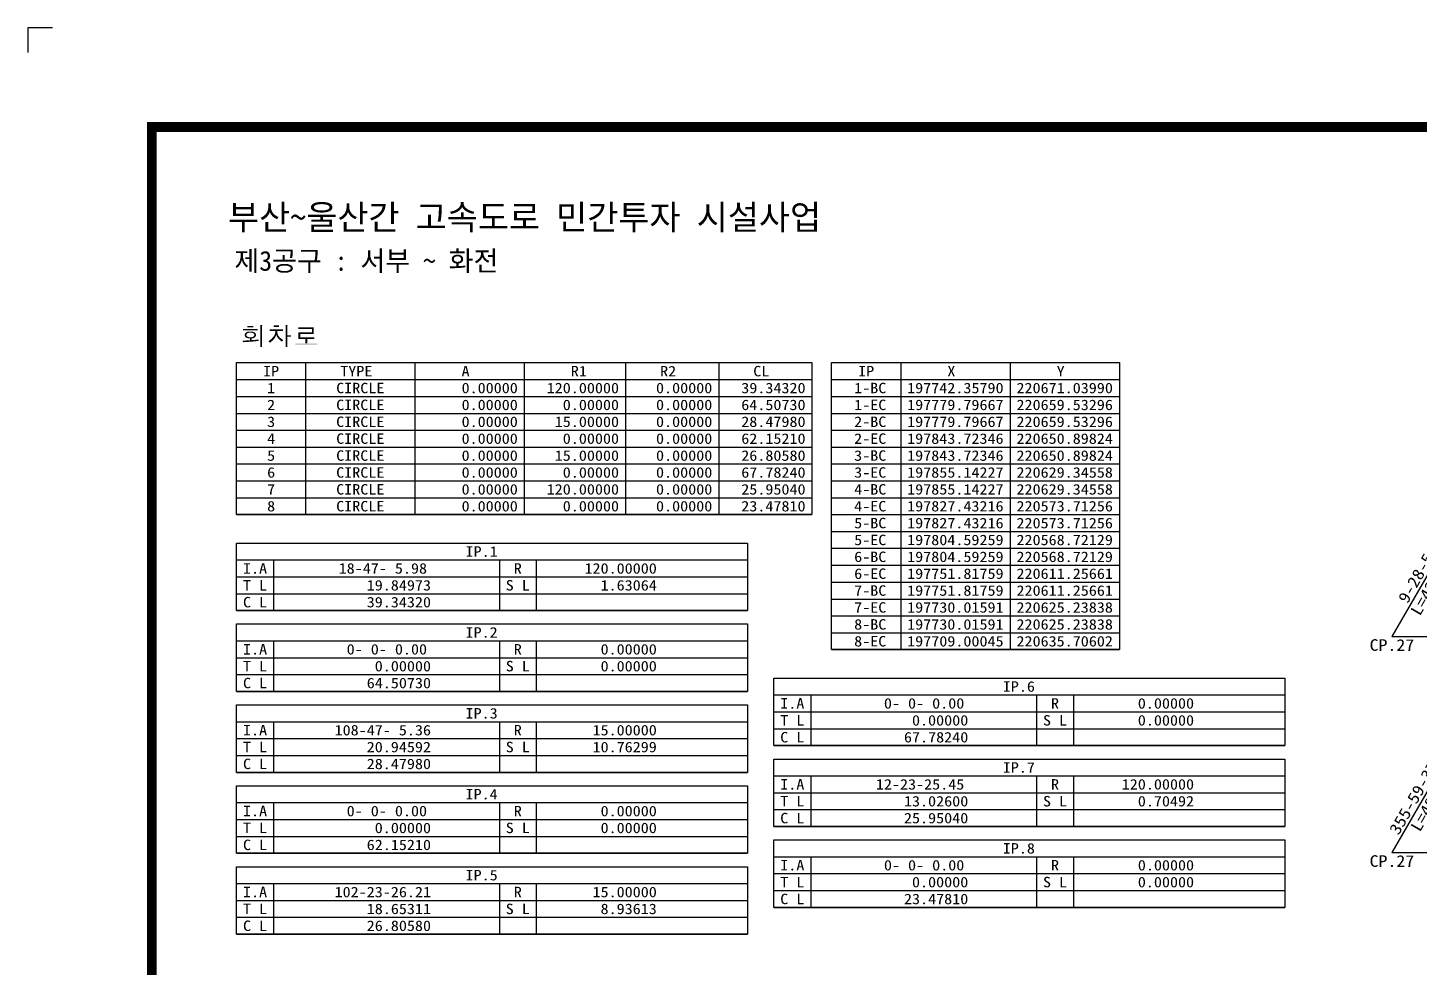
# Model space of a CAD drawing. Header units: feet. Extents: x 229381 to 233586, y 197484 to 200454.
# Drawn here: x 229381 to 230783, y 199507 to 200454 of the extents above; entities that cross this region are included whole.
import ezdxf
from ezdxf.enums import TextEntityAlignment as Align

# ---------------------------------------------------------------- set-up
doc = ezdxf.new("R2010")
doc.units = ezdxf.units.FT
doc.header["$LTSCALE"] = 10
doc.header["$MEASUREMENT"] = 0
for name, color, linetype in [('CA-TABL-LIN1', 4, 'CONTINUOUS'), ('CA-TABL-LIN2', 1, 'CONTINUOUS'), ('CA-TABL-TEX2', 3, 'CONTINUOUS'), ('CX-BORD', 3, 'CONTINUOUS'), ('CX-BORD-LIN1', 4, 'CONTINUOUS'), ('CX-BORD-LIN2', 3, 'CONTINUOUS'), ('CX-BORD-TEX2', 7, 'CONTINUOUS'), ('CX-BORD-TEX3', 6, 'CONTINUOUS'), ('CX-MISC', 2, 'CONTINUOUS'), ('CZ-TEX1', 6, 'CONTINUOUS')]:
    doc.layers.add(name, color=color, linetype=linetype)
doc.styles.add('RP2', font='DotumChe.ttf')
doc.styles.add('TB_TEXT', font='DotumChe.ttf')
doc.styles.add('TB_WBTXT', font='H2GTRE.TTF')
doc.styles.add('TB_WMTXT', font='DotumChe.ttf')

# ---------------------------------------------------------------- blocks, each defined once
blk = doc.blocks.new('CXBLKA1-KHCA')
at = {"layer": 'CX-BORD-LIN1', "const_width": 2}
blk.add_lwpolyline([(796, 0), (0, 0), (0, 554), (796, 554)], close=True, dxfattribs=at)
at = {"layer": 'CX-MISC'}
blk.add_lwpolyline([(-20, 574), (-25, 574), (-25, 569)], dxfattribs=at)
at = {"layer": 'CX-BORD-LIN1', "style": 'TB_TEXT'}
for tag, height, p in [('TR_RNUM4', 3, (285.11, 26.64)), ('TR_RDAT4', 3.5, (317.5, 27)), ('TR_DGN4', 3.5, (459.12, 27)), ('TR_CHK4', 3.5, (499.12, 27)), ('TR_APP4', 3.5, (539.12, 27)), ('TR_RDAT3', 3.5, (317.5, 21)), ('TR_DGN3', 3.5, (459.12, 21)), ('TR_CHK3', 3.5, (499.12, 21)), ('TR_APP3', 3.5, (539.12, 21)), ('TR_RNUM3', 3, (285.11, 20.64)), ('TR_RNUM2', 3, (285.11, 14.64)), ('TR_RDAT2', 3.5, (317.5, 15)), ('TR_DGN2', 3.5, (459.12, 15)), ('TR_CHK2', 3.5, (499.12, 15)), ('TR_APP2', 3.5, (539.12, 15)), ('TR_RNUM1', 3, (285.11, 8.64)), ('TR_RDAT1', 3.5, (317.5, 9)), ('TR_DGN1', 3.5, (459.12, 9)), ('TR_CHK1', 3.5, (499.12, 9)), ('TR_APP1', 3.5, (539.12, 9))]:
    blk.add_attdef(tag, text='', height=height, dxfattribs=at).set_placement(p, align=Align.MIDDLE_CENTER)
for tag, p in [('TR_RCON4', (342.3, 27)), ('TR_RCON3', (342.3, 21)), ('TR_RCON2', (342.3, 15)), ('TR_RCON1', (342.3, 9))]:
    blk.add_attdef(tag, text='', height=3.5, dxfattribs=at).set_placement(p, align=Align.MIDDLE_LEFT)
at = {"layer": 'CX-BORD-LIN2', "style": 'TB_TEXT'}
blk.add_attdef('TD_VERSION', text='', height=3, rotation=90, dxfattribs=at).set_placement((800.5, 48.01), align=Align.MIDDLE_CENTER)
at = {"layer": 'CX-BORD-TEX2', "style": 'TB_WMTXT'}
for tag, height, p in [('TB_CNAME', 5, (15.34, 531.83)), ('TB_CSCOP', 4, (16.63, 523.83))]:
    blk.add_attdef(tag, text='', height=height, dxfattribs=at).set_placement(p, align=Align.BOTTOM_LEFT)
at = {"layer": 'CX-BORD-TEX2', "style": 'TB_WBTXT'}
for tag, height, p in [('TB_MTITIL', 10, (398, 533.33)), ('TB_STITL', 7, (398, 518.33))]:
    blk.add_attdef(tag, text='', height=height, dxfattribs=at).set_placement(p, align=Align.MIDDLE_CENTER)
at = {"layer": 'CX-BORD-TEX3', "style": 'TB_TEXT'}
for tag, height, p in [('TD_DCOMP', 4.5, (217.5, 25)), ('TD_CSECT', 4.5, (611, 25)), ('TD_CDIST', 4.5, (656, 25)), ('TD_DNAME_TOP', 4.5, (755, 25)), ('TD_DNAME_MAIN', 4.5, (755, 19.01)), ('TD_CCOMP', 4.5, (217.5, 15)), ('TD_HSCAL', 4.5, (626.7, 15.24)), ('TD_VSCAL', 4.5, (655.78, 15.24)), ('TD_DNAME_BOT', 3, (755, 13.65)), ('TD_CNAME', 5, (65, 5.75)), ('TD_FIELD', 4.5, (182.5, 5.53)), ('TD_CSTEP', 4.5, (253.24, 5.53)), ('TD_DWGCODE', 4.5, (641, 5.39)), ('TD_DWGNO', 4.5, (755, 5.39))]:
    blk.add_attdef(tag, text='', height=height, dxfattribs=at).set_placement(p, align=Align.MIDDLE_CENTER)

msp = doc.modelspace()

# ---------------------------------------------------------------- linework, layer by layer
at = {"layer": 'CA-TABL-LIN1', "linetype": 'Continuous'}
for p, q in [((229591.4, 200116.6), (230171.3, 200116.6)), ((229591.4, 199963.5), (229591.4, 200116.6)), ((230171.3, 200116.6), (230171.3, 199963.5)), ((230191.2, 200116.6), (230481.2, 200116.6)), ((230191.2, 199827.4), (230191.2, 200116.6)), ((230481.2, 200116.6), (230481.2, 199827.4)), ((230171.3, 199963.5), (229591.4, 199963.5)), ((229591.4, 199963.5), (230171.3, 199963.5)), ((229591.4, 199934.8), (230106.5, 199934.8)), ((229591.4, 199866.8), (229591.4, 199934.8)), ((230106.5, 199934.8), (230106.5, 199866.8)), ((230106.5, 199866.8), (229591.4, 199866.8)), ((229591.4, 199866.8), (230106.5, 199866.8)), ((229591.4, 199853.3), (230106.5, 199853.3)), ((229591.4, 199785.2), (229591.4, 199853.3)), ((230106.5, 199853.3), (230106.5, 199785.2)), ((230132.9, 199798.7), (230648, 199798.7)), ((230132.9, 199730.7), (230132.9, 199798.7)), ((230648, 199798.7), (230648, 199730.7)), ((230106.5, 199785.2), (229591.4, 199785.2)), ((229591.4, 199785.2), (230106.5, 199785.2)), ((229591.4, 199771.8), (230106.5, 199771.8)), ((229591.4, 199703.7), (229591.4, 199771.8)), ((230106.5, 199771.8), (230106.5, 199703.7)), ((230648, 199730.7), (230132.9, 199730.7)), ((230132.9, 199730.7), (230648, 199730.7)), ((230132.9, 199717.2), (230648, 199717.2)), ((230132.9, 199649.2), (230132.9, 199717.2)), ((230648, 199717.2), (230648, 199649.2)), ((230106.5, 199703.7), (229591.4, 199703.7)), ((229591.4, 199703.7), (230106.5, 199703.7)), ((229591.4, 199690.2), (230106.5, 199690.2)), ((229591.4, 199622.2), (229591.4, 199690.2)), ((230106.5, 199690.2), (230106.5, 199622.2)), ((230648, 199649.2), (230132.9, 199649.2)), ((230132.9, 199649.2), (230648, 199649.2)), ((230132.9, 199635.7), (230648, 199635.7)), ((230132.9, 199567.6), (230132.9, 199635.7)), ((230648, 199635.7), (230648, 199567.6)), ((230106.5, 199622.2), (229591.4, 199622.2)), ((229591.4, 199622.2), (230106.5, 199622.2)), ((229591.4, 199608.7), (230106.5, 199608.7)), ((229591.4, 199540.7), (229591.4, 199608.7)), ((230106.5, 199608.7), (230106.5, 199540.7)), ((230648, 199567.6), (230132.9, 199567.6)), ((230132.9, 199567.6), (230648, 199567.6)), ((230106.5, 199540.7), (229591.4, 199540.7)), ((229591.4, 199540.7), (230106.5, 199540.7))]:
    msp.add_line(p, q, dxfattribs=at)
at = {"layer": 'CA-TABL-LIN2', "linetype": 'Continuous'}
for p, q in [((229661, 200116.6), (229661, 199963.5)), ((229771.2, 200116.6), (229771.2, 199963.5)), ((229881.4, 200116.6), (229881.4, 199963.5)), ((229983.4, 200116.6), (229983.4, 199963.5)), ((230077.4, 200116.6), (230077.4, 199963.5)), ((230260.9, 200116.6), (230260.9, 199827.4)), ((230371, 200116.6), (230371, 199827.4)), ((229591.4, 200099.6), (230171.3, 200099.6)), ((230191.2, 200099.6), (230481.2, 200099.6)), ((229591.4, 200082.5), (230171.3, 200082.5)), ((230191.2, 200082.5), (230481.2, 200082.5)), ((229591.4, 200065.5), (230171.3, 200065.5)), ((230191.2, 200065.5), (230481.2, 200065.5)), ((229591.4, 200048.5), (230171.3, 200048.5)), ((230191.2, 200048.5), (230481.2, 200048.5)), ((229591.4, 200031.5), (230171.3, 200031.5)), ((230191.2, 200031.5), (230481.2, 200031.5)), ((229591.4, 200014.5), (230171.3, 200014.5)), ((230191.2, 200014.5), (230481.2, 200014.5)), ((229591.4, 199997.5), (230171.3, 199997.5)), ((230191.2, 199997.5), (230481.2, 199997.5)), ((229591.4, 199980.5), (230171.3, 199980.5)), ((230191.2, 199980.5), (230481.2, 199980.5)), ((230191.2, 199963.5), (230481.2, 199963.5)), ((230827.9, 199965.3), (230755.9, 199840.6)), ((230191.2, 199946.5), (230481.2, 199946.5)), ((230191.2, 199929.5), (230481.2, 199929.5)), ((229591.4, 199917.8), (230106.5, 199917.8)), ((229628.6, 199917.8), (229628.6, 199866.8)), ((229856.3, 199917.8), (229856.3, 199866.8)), ((229893.5, 199917.8), (229893.5, 199866.8)), ((230191.2, 199912.4), (230481.2, 199912.4)), ((229591.4, 199900.8), (230106.5, 199900.8)), ((230191.2, 199895.4), (230481.2, 199895.4)), ((229591.4, 199883.8), (230106.5, 199883.8)), ((230191.2, 199878.4), (230481.2, 199878.4)), ((230191.2, 199861.4), (230481.2, 199861.4)), ((230191.2, 199844.4), (230481.2, 199844.4)), ((230755.9, 199840.6), (230899.9, 199840.6)), ((229591.4, 199836.3), (230106.5, 199836.3)), ((229628.6, 199836.3), (229628.6, 199785.2)), ((229856.3, 199836.3), (229856.3, 199785.2)), ((229893.5, 199836.3), (229893.5, 199785.2)), ((230481.2, 199827.4), (230191.2, 199827.4)), ((230191.2, 199827.4), (230481.2, 199827.4)), ((229591.4, 199819.3), (230106.5, 199819.3)), ((229591.4, 199802.3), (230106.5, 199802.3)), ((230132.9, 199781.7), (230648, 199781.7)), ((230170.1, 199781.7), (230170.1, 199730.7)), ((230397.8, 199781.7), (230397.8, 199730.7)), ((230435, 199781.7), (230435, 199730.7)), ((229591.4, 199754.8), (230106.5, 199754.8)), ((229628.6, 199754.8), (229628.6, 199703.7)), ((229856.3, 199754.8), (229856.3, 199703.7)), ((229893.5, 199754.8), (229893.5, 199703.7)), ((230132.9, 199764.7), (230648, 199764.7)), ((230132.9, 199747.7), (230648, 199747.7)), ((230827.9, 199747.6), (230755.9, 199622.9)), ((229591.4, 199737.7), (230106.5, 199737.7)), ((229591.4, 199720.7), (230106.5, 199720.7)), ((230132.9, 199700.2), (230648, 199700.2)), ((230170.1, 199700.2), (230170.1, 199649.2)), ((230397.8, 199700.2), (230397.8, 199649.2)), ((230435, 199700.2), (230435, 199649.2)), ((230132.9, 199683.2), (230648, 199683.2)), ((229591.4, 199673.2), (230106.5, 199673.2)), ((229628.6, 199673.2), (229628.6, 199622.2)), ((229856.3, 199673.2), (229856.3, 199622.2)), ((229893.5, 199673.2), (229893.5, 199622.2)), ((229591.4, 199656.2), (230106.5, 199656.2)), ((230132.9, 199666.2), (230648, 199666.2)), ((229591.4, 199639.2), (230106.5, 199639.2)), ((230132.9, 199618.7), (230648, 199618.7)), ((230170.1, 199618.7), (230170.1, 199567.6)), ((230397.8, 199618.7), (230397.8, 199567.6)), ((230435, 199618.7), (230435, 199567.6)), ((230755.9, 199622.9), (230899.9, 199622.9)), ((230132.9, 199601.7), (230648, 199601.7)), ((229591.4, 199591.7), (230106.5, 199591.7)), ((229628.6, 199591.7), (229628.6, 199540.7)), ((229856.3, 199591.7), (229856.3, 199540.7)), ((229893.5, 199591.7), (229893.5, 199540.7)), ((230132.9, 199584.7), (230648, 199584.7)), ((229591.4, 199574.7), (230106.5, 199574.7)), ((229591.4, 199557.7), (230106.5, 199557.7))]:
    msp.add_line(p, q, dxfattribs=at)
at = {"layer": 'CZ-TEX1'}
for points in [[(229598, 200150.5), (229598, 200149.1), (229612.6, 200150.5), (229612.6, 200149.1)], [(229599.8, 200145.6), (229599.7, 200145.4), (229601.6, 200145.6), (229601.6, 200145.4)], [(229600, 200146), (229599.8, 200145.6), (229602.1, 200146), (229601.6, 200145.6)], [(229600.1, 200146.2), (229600, 200146), (229602.4, 200146.2), (229602.1, 200146)], [(229600.3, 200146.4), (229600.1, 200146.2), (229602.6, 200146.4), (229602.4, 200146.2)], [(229600.4, 200146.6), (229600.3, 200146.4), (229603.3, 200146.6), (229602.6, 200146.4)], [(229600.6, 200146.7), (229600.4, 200146.6), (229604, 200146.7), (229603.3, 200146.6)], [(229600.9, 200147.1), (229600.6, 200146.7), (229609.5, 200147.1), (229610, 200146.7)], [(229601.9, 200147.5), (229600.9, 200147.1), (229608.8, 200147.5), (229609.5, 200147.1)], [(229602.5, 200147.7), (229601.9, 200147.5), (229607.8, 200147.7), (229608.8, 200147.5)], [(229602.4, 200153.5), (229602.4, 200152.1), (229608.3, 200153.5), (229608.3, 200152.1)], [(229603.8, 200148), (229602.5, 200147.7), (229606.8, 200148), (229607.8, 200147.7)], [(229606.6, 200146.7), (229607.3, 200146.6), (229610, 200146.7), (229610.3, 200146.6)], [(229607.3, 200146.6), (229608, 200146.4), (229610.3, 200146.6), (229610.4, 200146.4)], [(229608, 200146.4), (229608.3, 200146.2), (229610.4, 200146.4), (229610.5, 200146.2)], [(229608.3, 200146.2), (229608.7, 200146), (229610.5, 200146.2), (229610.6, 200146)], [(229608.7, 200146), (229608.9, 200145.6), (229610.6, 200146), (229610.8, 200145.6)], [(229608.9, 200145.6), (229609.1, 200145.4), (229610.8, 200145.6), (229610.9, 200145.4)], [(229615.3, 200154.6), (229615.3, 200153.8), (229617.4, 200154.6), (229617.2, 200153.8)], [(229615.3, 200153.8), (229615.3, 200147.5), (229617.2, 200153.8), (229617.2, 200147.5)], [(229615.3, 200147.5), (229615.3, 200146.6), (229617.2, 200147.5), (229617.2, 200146.6)], [(229615.3, 200146.6), (229615.3, 200140), (229617.2, 200146.6), (229617.2, 200140)], [(229624.8, 200150.2), (229624.8, 200148.6), (229638.3, 200150.2), (229638.3, 200148.6)], [(229628.8, 200154.1), (229628.8, 200152.6), (229634.3, 200154.1), (229634.3, 200152.6)], [(229630.1, 200146), (229629.7, 200144.7), (229632.7, 200146), (229633.2, 200144.7)], [(229630.3, 200146.8), (229630.1, 200146), (229632.6, 200146.8), (229632.7, 200146)], [(229630.5, 200147.9), (229630.3, 200146.8), (229632.4, 200147.9), (229632.6, 200146.8)], [(229630.7, 200148.6), (229630.5, 200147.9), (229632.7, 200148.6), (229632.4, 200147.9)], [(229640.8, 200154.7), (229640.8, 200153.9), (229642.8, 200154.7), (229642.7, 200153.9)], [(229640.8, 200153.9), (229640.8, 200147.5), (229642.7, 200153.9), (229642.7, 200147.5)], [(229640.8, 200147.5), (229640.8, 200144.3), (229642.7, 200147.5), (229642.7, 200144.3)], [(229653.6, 200152.1), (229653.6, 200150.6), (229669.2, 200152.1), (229669.2, 200150.6)], [(229653.8, 200147.1), (229653.8, 200145.6), (229669.2, 200147.1), (229669.2, 200145.6)], [(229653.8, 200145.6), (229653.8, 200143.4), (229655.7, 200145.6), (229655.7, 200143.4)], [(229667.3, 200150.6), (229667.3, 200149.6), (229669.2, 200150.6), (229669.2, 200149.6)], [(229667.3, 200149.6), (229667.3, 200147.1), (229669.2, 200149.6), (229669.2, 200147.1)], [(229604.8, 200139.2), (229597.5, 200138.7), (229613.8, 200139.2), (229613.8, 200138.7)], [(229597.5, 200138.7), (229597.6, 200138.5), (229613.8, 200138.7), (229613.8, 200138.5)], [(229597.6, 200138.5), (229597.7, 200137.8), (229613.8, 200138.5), (229607, 200137.8)], [(229597.7, 200137.8), (229597.8, 200137.3), (229607, 200137.8), (229598.9, 200137.3)], [(229597.8, 200137.3), (229598.1, 200137.1), (229598.9, 200137.3), (229598.1, 200137.1)], [(229599.7, 200145.1), (229599.6, 200144.2), (229601.5, 200145.1), (229601.3, 200144.2)], [(229599.6, 200144.2), (229599.6, 200144), (229601.3, 200144.2), (229601.4, 200144)], [(229599.6, 200144), (229599.7, 200143.7), (229601.4, 200144), (229601.5, 200143.7)], [(229599.7, 200145.4), (229599.7, 200145.2), (229601.6, 200145.4), (229601.5, 200145.2)], [(229599.7, 200145.2), (229599.7, 200145.1), (229601.5, 200145.2), (229601.5, 200145.1)], [(229599.7, 200143.7), (229599.8, 200143.6), (229601.5, 200143.7), (229601.5, 200143.6)], [(229599.8, 200143.6), (229599.9, 200143.4), (229601.5, 200143.6), (229601.7, 200143.4)], [(229599.9, 200143.4), (229600.1, 200142.9), (229601.7, 200143.4), (229602.1, 200142.9)], [(229600.1, 200142.9), (229600.3, 200142.6), (229602.1, 200142.9), (229603, 200142.6)], [(229600.3, 200142.6), (229600.5, 200142.3), (229603, 200142.6), (229603.6, 200142.3)], [(229600.5, 200142.3), (229600.6, 200142.2), (229603.6, 200142.3), (229606.4, 200142.2)], [(229600.6, 200142.2), (229601.1, 200141.8), (229609.9, 200142.2), (229609.4, 200141.8)], [(229601.1, 200141.8), (229601.3, 200141.7), (229609.4, 200141.8), (229609.3, 200141.7)], [(229601.3, 200141.7), (229602.7, 200141.2), (229609.3, 200141.7), (229608, 200141.2)], [(229602.7, 200141.2), (229602.9, 200141.1), (229608, 200141.2), (229607.5, 200141.1)], [(229602.9, 200141.1), (229604.2, 200141), (229607.5, 200141.1), (229606.6, 200141)], [(229604.2, 200141), (229604.8, 200140.9), (229606.6, 200141), (229606.6, 200140.9)], [(229604.8, 200140.9), (229604.8, 200139.9), (229606.6, 200140.9), (229606.6, 200139.9)], [(229604.8, 200139.9), (229604.8, 200139.3), (229606.6, 200139.9), (229606.6, 200139.3)], [(229604.8, 200139.3), (229604.8, 200139.2), (229613.8, 200139.3), (229613.8, 200139.2)], [(229606.8, 200142.3), (229606.4, 200142.2), (229610, 200142.3), (229609.9, 200142.2)], [(229613.8, 200139.9), (229606.6, 200139.3), (229613.8, 200139.9), (229613.8, 200139.3)], [(229607.8, 200142.6), (229606.8, 200142.3), (229610.2, 200142.6), (229610, 200142.3)], [(229608.3, 200142.9), (229607.8, 200142.6), (229610.6, 200142.9), (229610.2, 200142.6)], [(229609, 200143.4), (229608.3, 200142.9), (229610.8, 200143.4), (229610.6, 200142.9)], [(229609.1, 200143.6), (229609, 200143.4), (229610.9, 200143.6), (229610.8, 200143.4)], [(229609.1, 200145.4), (229609.2, 200145.2), (229610.9, 200145.4), (229611, 200145.2)], [(229609.2, 200143.7), (229609.1, 200143.6), (229611, 200143.7), (229610.9, 200143.6)], [(229609.2, 200145.2), (229609.3, 200145.1), (229611, 200145.2), (229611, 200145.1)], [(229609.3, 200144), (229609.2, 200143.7), (229611, 200144), (229611, 200143.7)], [(229609.3, 200145.1), (229609.3, 200144.2), (229611, 200145.1), (229611, 200144.2)], [(229609.3, 200144.2), (229609.3, 200144), (229611, 200144.2), (229611, 200144)], [(229615.3, 200140), (229615.3, 200139.5), (229617.2, 200140), (229617.2, 200139.5)], [(229615.3, 200139.5), (229615.3, 200132.4), (229617.2, 200139.5), (229617.2, 200132.4)], [(229624.2, 200138.7), (229623.6, 200138.2), (229627.4, 200138.7), (229626.9, 200138.2)], [(229623.6, 200138.2), (229623.9, 200137.9), (229626.9, 200138.2), (229626.5, 200137.9)], [(229623.9, 200137.9), (229624.1, 200137.7), (229626.5, 200137.9), (229626.3, 200137.7)], [(229624.1, 200137.7), (229624.8, 200136.9), (229626.3, 200137.7), (229625.3, 200136.9)], [(229624.8, 200139.1), (229624.2, 200138.7), (229627.8, 200139.1), (229627.4, 200138.7)], [(229625.1, 200139.4), (229624.8, 200139.1), (229628.1, 200139.4), (229627.8, 200139.1)], [(229624.8, 200136.9), (229625.2, 200136.8), (229625.3, 200136.9), (229625.2, 200136.8)], [(229626.5, 200140.5), (229625.1, 200139.4), (229629.2, 200140.5), (229628.1, 200139.4)], [(229626.9, 200140.8), (229626.5, 200140.5), (229629.4, 200140.8), (229629.2, 200140.5)], [(229627.1, 200141.1), (229626.9, 200140.8), (229629.6, 200141.1), (229629.4, 200140.8)], [(229627.6, 200141.6), (229627.1, 200141.1), (229630, 200141.6), (229629.6, 200141.1)], [(229628.3, 200142.4), (229627.6, 200141.6), (229630.5, 200142.4), (229630, 200141.6)], [(229628.7, 200142.9), (229628.3, 200142.4), (229630.7, 200142.9), (229630.5, 200142.4)], [(229628.8, 200143), (229628.7, 200142.9), (229630.8, 200143), (229630.7, 200142.9)], [(229629.1, 200143.6), (229628.8, 200143), (229631, 200143.6), (229630.8, 200143)], [(229629.5, 200144.3), (229629.1, 200143.6), (229631.3, 200144.3), (229631, 200143.6)], [(229629.7, 200144.7), (229629.5, 200144.4), (229633.2, 200144.7), (229633.3, 200144.4)], [(229629.5, 200144.4), (229629.5, 200144.3), (229631.3, 200144.4), (229631.6, 200144.3)], [(229631.3, 200144.4), (229631.3, 200144.3), (229633.3, 200144.4), (229633.3, 200144.3)], [(229631.6, 200144.3), (229631.8, 200143.6), (229633.3, 200144.3), (229633.6, 200143.6)], [(229631.8, 200143.6), (229632.1, 200143), (229633.6, 200143.6), (229634.2, 200143)], [(229632.1, 200143), (229632.1, 200142.9), (229634.2, 200143), (229634.2, 200142.9)], [(229632.1, 200142.9), (229632.4, 200142.4), (229634.2, 200142.9), (229634.6, 200142.4)], [(229632.4, 200142.4), (229633, 200141.6), (229634.6, 200142.4), (229635.3, 200141.6)], [(229633, 200141.6), (229633.3, 200141.1), (229635.3, 200141.6), (229636.1, 200141.1)], [(229633.3, 200141.1), (229633.6, 200140.8), (229636.1, 200141.1), (229636.4, 200140.8)], [(229633.6, 200140.8), (229634, 200140.5), (229636.4, 200140.8), (229636.9, 200140.5)], [(229634, 200140.5), (229635.1, 200139.4), (229636.9, 200140.5), (229638.4, 200139.4)], [(229635.1, 200139.4), (229635.3, 200139.1), (229638.4, 200139.4), (229638.3, 200139.1)], [(229635.3, 200139.1), (229635.9, 200138.7), (229638.3, 200139.1), (229638, 200138.7)], [(229635.9, 200138.7), (229636.6, 200138.2), (229638, 200138.7), (229637.4, 200138.2)], [(229636.6, 200138.2), (229637, 200137.9), (229637.4, 200138.2), (229637, 200137.9)], [(229640.8, 200144.3), (229640.8, 200142.7), (229646.3, 200144.3), (229646.3, 200142.7)], [(229640.8, 200142.7), (229640.8, 200140), (229642.7, 200142.7), (229642.7, 200140)], [(229640.8, 200140), (229640.8, 200132.4), (229642.7, 200140), (229642.7, 200132.4)], [(229650.7, 200136.1), (229650.7, 200134.5), (229672.8, 200136.1), (229672.8, 200134.5)], [(229653.8, 200143.4), (229653.8, 200142), (229655.7, 200143.4), (229655.7, 200142)], [(229653.8, 200142), (229653.8, 200140.5), (229669.8, 200142), (229669.8, 200140.5)], [(229660.8, 200140.5), (229660.8, 200136.1), (229662.6, 200140.5), (229662.6, 200136.1)]]:
    msp.add_solid(points, dxfattribs=at)

# ---------------------------------------------------------------- block references
at = {"layer": 'CX-BORD'}
ref = msp.add_blockref('CXBLKA1-KHCA', (229506, 197584), dxfattribs=dict(at, xscale=5, yscale=4.999999999996866))
ref.add_attrib('TB_CNAME', '부산~울산간 고속도로 민간투자 시설사업', dxfattribs={"layer": 'CX-BORD-TEX2', "height": 25, "style": 'TB_WMTXT', "oblique": 360}).set_placement((229582.7, 200243.2), align=Align.BOTTOM_LEFT)
ref.add_attrib('TB_CSCOP', '제3공구 : 서부 ~ 화전', dxfattribs={"layer": 'CX-BORD-TEX2', "height": 20, "style": 'TB_WMTXT', "oblique": 360}).set_placement((229589.2, 200203.2), align=Align.BOTTOM_LEFT)

# ---------------------------------------------------------------- texts
at = {"layer": 'CA-TABL-TEX2', "style": 'RP2', "width": 1.128305}
for s, height, p, p2 in [('IP', 10.53, (229618.1, 200102.8), (229634.3, 200102.8)), ('TYPE', 10.53, (229695.9, 200102.8), (229728.3, 200102.8)), ('R1', 10.53, (229928.3, 200102.8), (229944.5, 200102.8)), ('R2', 10.53, (230018.3, 200102.8), (230034.5, 200102.8)), ('CL', 10.53, (230112.2, 200102.8), (230128.4, 200102.8)), ('IP', 10.53, (230217.9, 200102.8), (230234.1, 200102.8)), ('X', 10.5, (230307.8, 200102.8), (230315.9, 200102.8)), ('Y', 10.5, (230418, 200102.8), (230426.1, 200102.8)), ('1', 10.5, (229622.2, 200085.8), (229630.3, 200085.8)), ('   CIRCLE', 10.53, (229667.5, 200085.8), (229740.4, 200085.8)), ('     0.00000', 10.53, (229777.7, 200085.8), (229874.9, 200085.8)), ('  120.00000', 10.53, (229887.8, 200085.8), (229976.9, 200085.8)), ('   0.00000', 10.53, (229989.9, 200085.8), (230070.9, 200085.8)), ('  39.34320', 10.53, (230083.9, 200085.8), (230164.9, 200085.8)), ('  1-BC', 10.53, (230197.7, 200085.8), (230246.3, 200085.8)), ('197742.35790', 10.53, (230267.3, 200085.8), (230364.5, 200085.8)), ('220671.03990', 10.53, (230377.5, 200085.8), (230474.7, 200085.8)), ('2', 10.5, (229622.2, 200068.8), (229630.3, 200068.8)), ('   CIRCLE', 10.53, (229667.5, 200068.8), (229740.4, 200068.8)), ('     0.00000', 10.53, (229777.7, 200068.8), (229874.9, 200068.8)), ('    0.00000', 10.53, (229887.8, 200068.8), (229976.9, 200068.8)), ('   0.00000', 10.53, (229989.9, 200068.8), (230070.9, 200068.8)), ('  64.50730', 10.53, (230083.9, 200068.8), (230164.9, 200068.8)), ('  1-EC', 10.53, (230197.7, 200068.8), (230246.3, 200068.8)), ('197779.79667', 10.53, (230267.3, 200068.8), (230364.5, 200068.8)), ('220659.53296', 10.53, (230377.5, 200068.8), (230474.7, 200068.8)), ('   CIRCLE', 10.53, (229667.5, 200051.8), (229740.4, 200051.8)), ('     0.00000', 10.53, (229777.7, 200051.8), (229874.9, 200051.8)), ('   15.00000', 10.53, (229887.8, 200051.8), (229976.9, 200051.8)), ('   0.00000', 10.53, (229989.9, 200051.8), (230070.9, 200051.8)), ('  28.47980', 10.53, (230083.9, 200051.8), (230164.9, 200051.8)), ('  2-BC', 10.53, (230197.7, 200051.8), (230246.3, 200051.8)), ('197779.79667', 10.53, (230267.3, 200051.8), (230364.5, 200051.8)), ('220659.53296', 10.53, (230377.5, 200051.8), (230474.7, 200051.8)), ('   CIRCLE', 10.53, (229667.5, 200034.8), (229740.4, 200034.8)), ('     0.00000', 10.53, (229777.7, 200034.8), (229874.9, 200034.8)), ('    0.00000', 10.53, (229887.8, 200034.8), (229976.9, 200034.8)), ('   0.00000', 10.53, (229989.9, 200034.8), (230070.9, 200034.8)), ('  62.15210', 10.53, (230083.9, 200034.8), (230164.9, 200034.8)), ('  2-EC', 10.53, (230197.7, 200034.8), (230246.3, 200034.8)), ('197843.72346', 10.53, (230267.3, 200034.8), (230364.5, 200034.8)), ('220650.89824', 10.53, (230377.5, 200034.8), (230474.7, 200034.8)), ('5', 10.5, (229622.2, 200017.7), (229630.3, 200017.7)), ('   CIRCLE', 10.53, (229667.5, 200017.7), (229740.4, 200017.7)), ('     0.00000', 10.53, (229777.7, 200017.7), (229874.9, 200017.7)), ('   15.00000', 10.53, (229887.8, 200017.7), (229976.9, 200017.7)), ('   0.00000', 10.53, (229989.9, 200017.7), (230070.9, 200017.7)), ('  26.80580', 10.53, (230083.9, 200017.7), (230164.9, 200017.7)), ('  3-BC', 10.53, (230197.7, 200017.7), (230246.3, 200017.7)), ('197843.72346', 10.53, (230267.3, 200017.7), (230364.5, 200017.7)), ('220650.89824', 10.53, (230377.5, 200017.7), (230474.7, 200017.7)), ('6', 10.5, (229622.2, 200000.7), (229630.3, 200000.7)), ('   CIRCLE', 10.53, (229667.5, 200000.7), (229740.4, 200000.7)), ('     0.00000', 10.53, (229777.7, 200000.7), (229874.9, 200000.7)), ('    0.00000', 10.53, (229887.8, 200000.7), (229976.9, 200000.7)), ('   0.00000', 10.53, (229989.9, 200000.7), (230070.9, 200000.7)), ('  67.78240', 10.53, (230083.9, 200000.7), (230164.9, 200000.7)), ('  3-EC', 10.53, (230197.7, 200000.7), (230246.3, 200000.7)), ('197855.14227', 10.53, (230267.3, 200000.7), (230364.5, 200000.7)), ('220629.34558', 10.53, (230377.5, 200000.7), (230474.7, 200000.7)), ('   CIRCLE', 10.53, (229667.5, 199983.7), (229740.4, 199983.7)), ('     0.00000', 10.53, (229777.7, 199983.7), (229874.9, 199983.7)), ('  120.00000', 10.53, (229887.8, 199983.7), (229976.9, 199983.7)), ('   0.00000', 10.53, (229989.9, 199983.7), (230070.9, 199983.7)), ('  25.95040', 10.53, (230083.9, 199983.7), (230164.9, 199983.7)), ('  4-BC', 10.53, (230197.7, 199983.7), (230246.3, 199983.7)), ('197855.14227', 10.53, (230267.3, 199983.7), (230364.5, 199983.7)), ('220629.34558', 10.53, (230377.5, 199983.7), (230474.7, 199983.7)), ('   CIRCLE', 10.53, (229667.5, 199966.7), (229740.4, 199966.7)), ('  4-EC', 10.53, (230197.7, 199966.7), (230246.3, 199966.7)), ('8', 10.5, (229622.2, 199966.7), (229630.3, 199966.7)), ('     0.00000', 10.53, (229777.7, 199966.7), (229874.9, 199966.7)), ('    0.00000', 10.53, (229887.8, 199966.7), (229976.9, 199966.7)), ('   0.00000', 10.53, (229989.9, 199966.7), (230070.9, 199966.7)), ('  23.47810', 10.53, (230083.9, 199966.7), (230164.9, 199966.7)), ('197827.43216', 10.53, (230267.3, 199966.7), (230364.5, 199966.7)), ('220573.71256', 10.53, (230377.5, 199966.7), (230474.7, 199966.7)), ('  5-BC', 10.53, (230197.7, 199949.7), (230246.3, 199949.7)), ('197827.43216', 10.53, (230267.3, 199949.7), (230364.5, 199949.7)), ('220573.71256', 10.53, (230377.5, 199949.7), (230474.7, 199949.7)), ('  5-EC', 10.53, (230197.7, 199932.7), (230246.3, 199932.7)), ('197804.59259', 10.53, (230267.3, 199932.7), (230364.5, 199932.7)), ('220568.72129', 10.53, (230377.5, 199932.7), (230474.7, 199932.7)), ('IP.1', 10.53, (229822.2, 199921), (229854.6, 199921)), ('  6-BC', 10.53, (230197.7, 199915.7), (230246.3, 199915.7)), ('197804.59259', 10.53, (230267.3, 199915.7), (230364.5, 199915.7)), ('220568.72129', 10.53, (230377.5, 199915.7), (230474.7, 199915.7)), ('I.A', 10.53, (229597.9, 199904), (229622.2, 199904)), ('18-47- 5.98', 10.53, (229694.3, 199904), (229783.4, 199904)), ('18-47- 5.98', 10.53, (229694.3, 199904), (229783.4, 199904)), ('R', 10.5, (229870.8, 199904), (229878.9, 199904)), ('   120.00000', 10.53, (229917.8, 199904), (230015, 199904)), ('  6-EC', 10.53, (230197.7, 199898.7), (230246.3, 199898.7)), ('197751.81759', 10.53, (230267.3, 199898.7), (230364.5, 199898.7)), ('220611.25661', 10.53, (230377.5, 199898.7), (230474.7, 199898.7)), ('    19.84973', 10.53, (229690.2, 199887), (229787.4, 199887)), ('S L', 10.53, (229862.7, 199887), (229887, 199887)), ('     1.63064', 10.53, (229917.8, 199887), (230015, 199887)), ('C L', 10.53, (229597.9, 199870), (229622.2, 199870)), ('    39.34320', 10.53, (229690.2, 199870), (229787.4, 199870)), ('  7-BC', 10.53, (230197.7, 199881.7), (230246.3, 199881.7)), ('197751.81759', 10.53, (230267.3, 199881.7), (230364.5, 199881.7)), ('220611.25661', 10.53, (230377.5, 199881.7), (230474.7, 199881.7)), ('  7-EC', 10.53, (230197.7, 199864.7), (230246.3, 199864.7)), ('197730.01591', 10.53, (230267.3, 199864.7), (230364.5, 199864.7)), ('220625.23838', 10.53, (230377.5, 199864.7), (230474.7, 199864.7)), ('  8-BC', 10.53, (230197.7, 199847.6), (230246.3, 199847.6)), ('197730.01591', 10.53, (230267.3, 199847.6), (230364.5, 199847.6)), ('220625.23838', 10.53, (230377.5, 199847.6), (230474.7, 199847.6)), ('IP.2', 10.53, (229822.2, 199839.5), (229854.6, 199839.5)), ('  8-EC', 10.53, (230197.7, 199830.6), (230246.3, 199830.6)), ('197709.00045', 10.53, (230267.3, 199830.6), (230364.5, 199830.6)), ('220635.70602', 10.53, (230377.5, 199830.6), (230474.7, 199830.6)), ('CP.27', 11.7, (230733.4, 199826.2), (230778.4, 199826.2)), ('I.A', 10.53, (229597.9, 199822.5), (229622.2, 199822.5)), (' 0- 0- 0.00', 10.53, (229694.3, 199822.5), (229783.4, 199822.5)), (' 0- 0- 0.00', 10.53, (229694.3, 199822.5), (229783.4, 199822.5)), ('     0.00000', 10.53, (229917.8, 199822.5), (230015, 199822.5)), ('T L', 10.53, (229597.9, 199805.5), (229622.2, 199805.5)), ('     0.00000', 10.53, (229690.2, 199805.5), (229787.4, 199805.5)), ('S L', 10.53, (229862.7, 199805.5), (229887, 199805.5)), ('     0.00000', 10.53, (229917.8, 199805.5), (230015, 199805.5)), ('C L', 10.53, (229597.9, 199788.5), (229622.2, 199788.5)), ('    64.50730', 10.53, (229690.2, 199788.5), (229787.4, 199788.5)), ('IP.6', 10.53, (230363.7, 199785), (230396.1, 199785)), ('IP.3', 10.53, (229822.2, 199758), (229854.6, 199758)), ('I.A', 10.53, (230139.4, 199768), (230163.7, 199768)), (' 0- 0- 0.00', 10.53, (230235.8, 199768), (230324.9, 199768)), (' 0- 0- 0.00', 10.53, (230235.8, 199768), (230324.9, 199768)), ('R', 10.5, (230412.3, 199768), (230420.4, 199768)), ('     0.00000', 10.53, (230459.3, 199768), (230556.5, 199768)), ('T L', 10.53, (230139.4, 199750.9), (230163.7, 199750.9)), ('     0.00000', 10.53, (230231.7, 199750.9), (230328.9, 199750.9)), ('S L', 10.53, (230404.2, 199750.9), (230428.5, 199750.9)), ('     0.00000', 10.53, (230459.3, 199750.9), (230556.5, 199750.9)), ('I.A', 10.53, (229597.9, 199741), (229622.2, 199741)), ('108-47- 5.36', 10.53, (229690.2, 199741), (229787.4, 199741)), ('108-47- 5.36', 10.53, (229690.2, 199741), (229787.4, 199741)), ('R', 10.5, (229870.8, 199741), (229878.9, 199741)), ('    15.00000', 10.53, (229917.8, 199741), (230015, 199741)), ('C L', 10.53, (230139.4, 199733.9), (230163.7, 199733.9)), ('    67.78240', 10.53, (230231.7, 199733.9), (230328.9, 199733.9)), ('T L', 10.53, (229597.9, 199724), (229622.2, 199724)), ('    20.94592', 10.53, (229690.2, 199724), (229787.4, 199724)), ('S L', 10.53, (229862.7, 199724), (229887, 199724)), ('    10.76299', 10.53, (229917.8, 199724), (230015, 199724)), ('C L', 10.53, (229597.9, 199707), (229622.2, 199707)), ('    28.47980', 10.53, (229690.2, 199707), (229787.4, 199707)), ('IP.7', 10.53, (230363.7, 199703.4), (230396.1, 199703.4)), ('I.A', 10.53, (230139.4, 199686.4), (230163.7, 199686.4)), ('12-23-25.45', 10.53, (230235.8, 199686.4), (230324.9, 199686.4)), ('12-23-25.45', 10.53, (230235.8, 199686.4), (230324.9, 199686.4)), ('R', 10.5, (230412.3, 199686.4), (230420.4, 199686.4)), ('   120.00000', 10.53, (230459.3, 199686.4), (230556.5, 199686.4)), ('IP.4', 10.53, (229822.2, 199676.5), (229854.6, 199676.5)), ('I.A', 10.53, (229597.9, 199659.5), (229622.2, 199659.5)), (' 0- 0- 0.00', 10.53, (229694.3, 199659.5), (229783.4, 199659.5)), (' 0- 0- 0.00', 10.53, (229694.3, 199659.5), (229783.4, 199659.5)), ('R', 10.5, (229870.8, 199659.5), (229878.9, 199659.5)), ('     0.00000', 10.53, (229917.8, 199659.5), (230015, 199659.5)), ('T L', 10.53, (230139.4, 199669.4), (230163.7, 199669.4)), ('    13.02600', 10.53, (230231.7, 199669.4), (230328.9, 199669.4)), ('S L', 10.53, (230404.2, 199669.4), (230428.5, 199669.4)), ('     0.70492', 10.53, (230459.3, 199669.4), (230556.5, 199669.4)), ('C L', 10.53, (230139.4, 199652.4), (230163.7, 199652.4)), ('    25.95040', 10.53, (230231.7, 199652.4), (230328.9, 199652.4)), ('     0.00000', 10.53, (229690.2, 199642.5), (229787.4, 199642.5)), ('S L', 10.53, (229862.7, 199642.5), (229887, 199642.5)), ('     0.00000', 10.53, (229917.8, 199642.5), (230015, 199642.5)), ('C L', 10.53, (229597.9, 199625.4), (229622.2, 199625.4)), ('    62.15210', 10.53, (229690.2, 199625.4), (229787.4, 199625.4)), ('IP.8', 10.53, (230363.7, 199621.9), (230396.1, 199621.9)), ('I.A', 10.53, (230139.4, 199604.9), (230163.7, 199604.9)), (' 0- 0- 0.00', 10.53, (230235.8, 199604.9), (230324.9, 199604.9)), (' 0- 0- 0.00', 10.53, (230235.8, 199604.9), (230324.9, 199604.9)), ('R', 10.5, (230412.3, 199604.9), (230420.4, 199604.9)), ('     0.00000', 10.53, (230459.3, 199604.9), (230556.5, 199604.9)), ('CP.27', 11.7, (230733.4, 199608.5), (230778.4, 199608.5)), ('IP.5', 10.53, (229822.2, 199594.9), (229854.6, 199594.9)), ('I.A', 10.53, (229597.9, 199577.9), (229622.2, 199577.9)), ('102-23-26.21', 10.53, (229690.2, 199577.9), (229787.4, 199577.9)), ('102-23-26.21', 10.53, (229690.2, 199577.9), (229787.4, 199577.9)), ('R', 10.5, (229870.8, 199577.9), (229878.9, 199577.9)), ('    15.00000', 10.53, (229917.8, 199577.9), (230015, 199577.9)), ('T L', 10.53, (230139.4, 199587.9), (230163.7, 199587.9)), ('     0.00000', 10.53, (230231.7, 199587.9), (230328.9, 199587.9)), ('S L', 10.53, (230404.2, 199587.9), (230428.5, 199587.9)), ('     0.00000', 10.53, (230459.3, 199587.9), (230556.5, 199587.9)), ('T L', 10.53, (229597.9, 199560.9), (229622.2, 199560.9)), ('    18.65311', 10.53, (229690.2, 199560.9), (229787.4, 199560.9)), ('S L', 10.53, (229862.7, 199560.9), (229887, 199560.9)), ('     8.93613', 10.53, (229917.8, 199560.9), (230015, 199560.9)), ('C L', 10.53, (230139.4, 199570.9), (230163.7, 199570.9)), ('    23.47810', 10.53, (230231.7, 199570.9), (230328.9, 199570.9)), ('C L', 10.53, (229597.9, 199543.9), (229622.2, 199543.9)), ('    26.80580', 10.53, (229690.2, 199543.9), (229787.4, 199543.9))]:
    msp.add_text(s, height=height, dxfattribs=at).set_placement(p, p2, align=Align.FIT)
for s, height, rotation, p, p2 in [('A', 10.5, 360, (229818.2, 200102.8), (229826.3, 200102.8)), ('3', 10.5, 360, (229622.2, 200051.8), (229630.3, 200051.8)), ('4', 10.5, 360, (229622.2, 200034.8), (229630.3, 200034.8)), ('7', 10.5, 360, (229622.2, 199983.7), (229630.3, 199983.7)), ('  9-28-54.53', 11.7, 60, (230762.6, 199857.5), (230816.6, 199951.1)), ('L=432.150', 11.7, 60, (230784.1, 199860.7), (230824.6, 199930.8)), ('T L', 10.53, 360, (229597.9, 199887), (229622.2, 199887)), ('R', 10.5, 360, (229870.8, 199822.5), (229878.9, 199822.5)), ('355-59-37.56', 11.7, 60, (230762.6, 199639.8), (230816.6, 199733.3)), ('L=486.424', 11.7, 60, (230784.1, 199643), (230824.6, 199713.1)), ('T L', 10.53, 360, (229597.9, 199642.5), (229622.2, 199642.5))]:
    msp.add_text(s, height=height, rotation=rotation, dxfattribs=at).set_placement(p, p2, align=Align.FIT)

doc.saveas('drawing.dxf')
